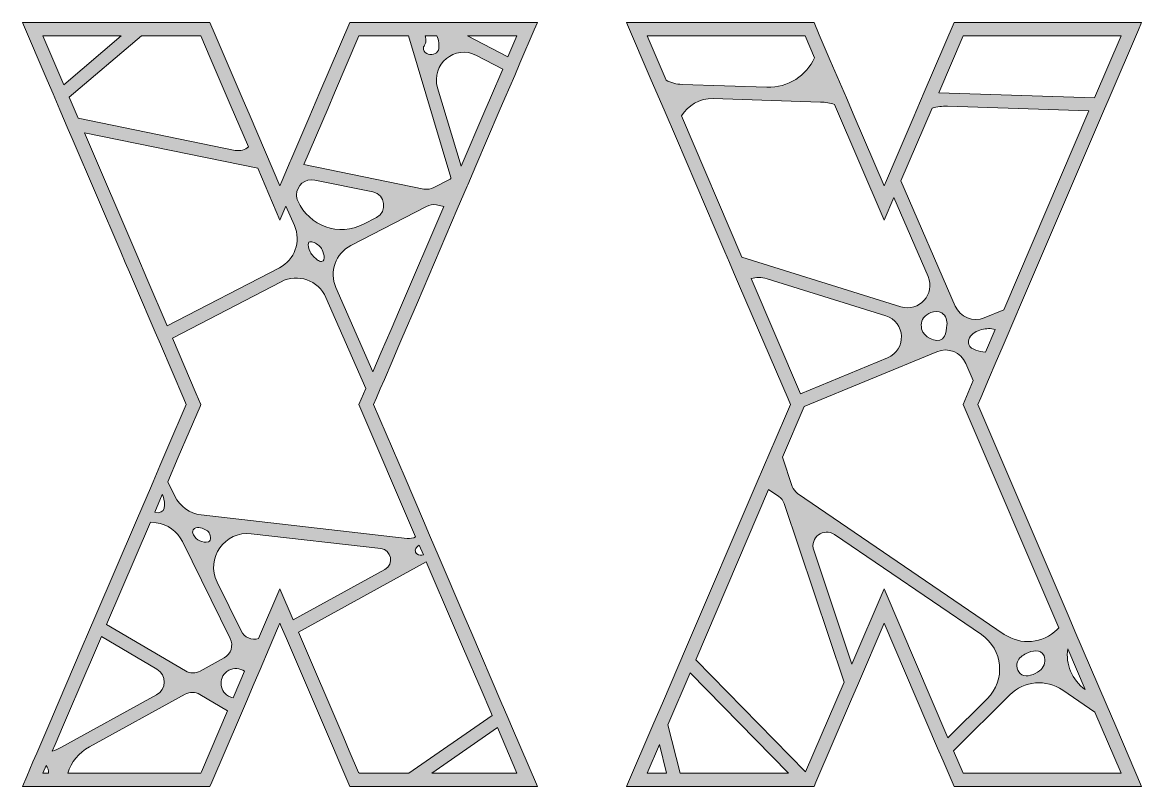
# Model space of a CAD drawing. Extents: x -1650 to 2650, y -4022 to 3022.
# Drawn here: x 2001 to 2650, y -2922 to -2478 of the extents above; entities that cross this region are included whole.
import ezdxf

# ---------------------------------------------------------------- set-up
doc = ezdxf.new("R2010")
doc.units = 0
doc.header["$MEASUREMENT"] = 0
doc.layers.add('Layer 1', color=7, linetype='Continuous')

msp = doc.modelspace()

# ---------------------------------------------------------------- hatches: boundary and pattern name
at = {"layer": 'Layer 1', "true_color": 0xe6e7e8}
h = msp.add_hatch(color=254, dxfattribs=at)
h.dxf.hatch_style = 2
h.paths.add_polyline_path([(2282.8, -2882.96), (2279.73, -2875.82), (2278.82, -2873.68), (2260.76, -2831.54), (2257.38, -2823.66), (2241.88, -2787.49), (2239.96, -2783.02), (2236.88, -2775.81), (2233.35, -2767.58), (2222.59, -2742.48), (2204.38, -2700), (2206.06, -2696.07), (2208.27, -2690.91), (2210.64, -2685.41), (2215.07, -2675.06), (2218.46, -2667.14), (2220.83, -2661.63), (2229.77, -2640.74), (2252.94, -2586.69), (2258.65, -2573.38), (2258.99, -2572.58), (2263.72, -2561.54), (2277.31, -2529.82), (2280.54, -2522.31), (2286.25, -2509), (2289.25, -2501.97), (2297.59, -2482.51), (2299.42, -2478.25), (2243.85, -2478.25), (2221.78, -2478.25), (2190.66, -2478.25), (2173.26, -2518.83), (2166.84, -2533.82), (2156.41, -2558.16), (2156.03, -2559.05), (2151.34, -2569.98), (2150, -2573.11), (2132.7, -2532.74), (2128.11, -2522.03), (2118.8, -2500.3), (2112.41, -2485.39), (2109.35, -2478.25), (2106.66, -2478.25), (2078.89, -2478.25), (2067.14, -2478.25), (2000.58, -2478.25), (2014.93, -2511.75), (2018.36, -2519.74), (2022.32, -2528.98), (2027.22, -2540.42), (2029.49, -2545.71), (2057.63, -2611.37), (2060.31, -2617.62), (2062.71, -2623.23), (2066.16, -2631.25), (2077.62, -2658), (2080.64, -2665.06), (2094.24, -2696.78), (2095.62, -2700), (2093.3, -2705.4), (2087.29, -2719.43), (2080.34, -2735.66), (2076.4, -2744.84), (2074.83, -2748.51), (2072.91, -2752.99), (2066.75, -2767.35), (2042.61, -2823.68), (2039.59, -2830.73), (2034.74, -2842.05), (2030.83, -2851.16), (2021.37, -2873.25), (2016.42, -2884.78), (2008.89, -2902.36), (2006.71, -2907.43), (2003.12, -2915.81), (2000.58, -2921.75), (2025.58, -2921.75), (2033.6, -2921.75), (2102.23, -2921.75), (2109.35, -2921.75), (2110.43, -2919.24), (2126.49, -2881.76), (2130.55, -2872.3), (2135.05, -2861.78), (2138.51, -2853.69), (2143.81, -2841.35), (2148.67, -2829.99), (2150, -2826.89), (2150.82, -2828.81), (2153.83, -2835.83), (2181.06, -2899.35), (2184.26, -2906.84), (2184.28, -2906.87), (2190.66, -2921.75), (2209.66, -2921.75), (2213.48, -2921.75), (2226.84, -2921.75), (2299.42, -2921.75), (2284.4, -2886.7)])
edge = h.paths.add_edge_path()
edge.add_spline(control_points=[(2230.85, -2781.7), (2230.85, -2781.7), (2233.23, -2787.27), (2233.23, -2787.27), (2231.97, -2787.68), (2230.68, -2787.66), (2229.53, -2786.72), (2228.89, -2786.18), (2228.48, -2785.36), (2228.55, -2784.53), (2228.65, -2783.27), (2229.75, -2782.38), (2230.85, -2781.7)], knot_values=[0, 0, 0, 0, 1, 1, 1, 2, 2, 2, 3, 3, 3, 4, 4, 4, 4], degree=3, periodic=1)
edge = h.paths.add_edge_path()
edge.add_spline(control_points=[(2219.39, -2645.04), (2219.39, -2645.04), (2214.5, -2656.44), (2214.5, -2656.44), (2214.5, -2656.44), (2208.84, -2669.64), (2208.84, -2669.64), (2208.84, -2669.64), (2203.95, -2681.06), (2203.95, -2681.06), (2203.95, -2681.06), (2182.5, -2632.17), (2182.5, -2632.17), (2178.5, -2623.03), (2182.27, -2612.35), (2191.13, -2607.75), (2191.13, -2607.75), (2234.98, -2585.02), (2234.98, -2585.02), (2236.77, -2584.08), (2238.83, -2583.8), (2240.81, -2584.21), (2240.81, -2584.21), (2245.09, -2585.08), (2245.09, -2585.08), (2245.09, -2585.08), (2219.39, -2645.04), (2219.39, -2645.04)], knot_values=[0, 0, 0, 0, 1, 1, 1, 2, 2, 2, 3, 3, 3, 4, 4, 4, 5, 5, 5, 6, 6, 6, 7, 7, 7, 8, 8, 8, 9, 9, 9, 9], degree=3, periodic=1)
edge = h.paths.add_edge_path()
edge.add_spline(control_points=[(2160.43, -2581.86), (2159.91, -2580.68), (2159.67, -2579.48), (2159.67, -2578.31), (2159.67, -2573.07), (2164.52, -2568.57), (2170.23, -2569.74), (2170.23, -2569.74), (2203.93, -2576.64), (2203.93, -2576.64), (2211.26, -2578.15), (2212.64, -2588.03), (2205.99, -2591.47), (2205.99, -2591.47), (2198.57, -2595.32), (2198.57, -2595.32), (2184.35, -2602.69), (2166.86, -2596.52), (2160.43, -2581.86)], knot_values=[0, 0, 0, 0, 1, 1, 1, 2, 2, 2, 3, 3, 3, 4, 4, 4, 5, 5, 5, 6, 6, 6, 6], degree=3, periodic=1)
edge = h.paths.add_edge_path()
edge.add_spline(control_points=[(2174.09, -2617.02), (2173.27, -2617.08), (2172.51, -2616.65), (2171.85, -2616.18), (2170.09, -2614.93), (2168.61, -2613.3), (2167.55, -2611.42), (2166.59, -2609.72), (2165.99, -2607.6), (2166.83, -2605.83), (2167.54, -2605.48), (2168.38, -2605.6), (2169.13, -2605.82), (2171.17, -2606.43), (2172.99, -2607.77), (2174.15, -2609.55), (2175.07, -2610.94), (2177.27, -2616.81), (2174.09, -2617.02)], knot_values=[0, 0, 0, 0, 1, 1, 1, 2, 2, 2, 3, 3, 3, 4, 4, 4, 5, 5, 5, 6, 6, 6, 6], degree=3, periodic=1)
edge = h.paths.add_edge_path()
edge.add_spline(control_points=[(2272.11, -2522.04), (2272.11, -2522.04), (2268.88, -2529.55), (2268.88, -2529.55), (2268.88, -2529.55), (2255.13, -2561.65), (2255.13, -2561.65), (2255.13, -2561.65), (2241.49, -2516.15), (2241.49, -2516.15), (2237.44, -2502.64), (2251.65, -2490.91), (2264.15, -2497.45), (2264.15, -2497.45), (2279.26, -2505.34), (2279.26, -2505.34), (2279.26, -2505.34), (2272.11, -2522.04), (2272.11, -2522.04)], knot_values=[0, 0, 0, 0, 1, 1, 1, 2, 2, 2, 3, 3, 3, 4, 4, 4, 5, 5, 5, 6, 6, 6, 6], degree=3, periodic=1)
h.paths.add_polyline_path([(2287.5, -2486.1), (2282.26, -2498.33), (2258.88, -2486.1)])
edge = h.paths.add_edge_path()
edge.add_spline(control_points=[(2241.15, -2486.12), (2242.17, -2488.2), (2242.7, -2492), (2241.94, -2494.3), (2241.09, -2496.9), (2237.37, -2497.47), (2235.2, -2496.34), (2233.95, -2495.7), (2232.93, -2494.32), (2233.24, -2492.95), (2233.4, -2492.26), (2233.85, -2491.69), (2234.17, -2491.06), (2234.63, -2490.17), (2234.83, -2489.16), (2234.75, -2488.17), (2234.69, -2487.47), (2234.49, -2486.79), (2234.27, -2486.1), (2234.27, -2486.1), (2241.14, -2486.1), (2241.14, -2486.1), (2241.14, -2486.11), (2241.15, -2486.11), (2241.15, -2486.12)], knot_values=[0, 0, 0, 0, 1, 1, 1, 2, 2, 2, 3, 3, 3, 4, 4, 4, 5, 5, 5, 6, 6, 6, 7, 7, 7, 8, 8, 8, 8], degree=3, periodic=1)
edge = h.paths.add_edge_path()
edge.add_spline(control_points=[(2177.91, -2527.94), (2177.91, -2527.94), (2181.69, -2519.1), (2181.69, -2519.1), (2181.69, -2519.1), (2195.83, -2486.1), (2195.83, -2486.1), (2195.83, -2486.1), (2224.54, -2486.1), (2224.54, -2486.1), (2224.54, -2486.1), (2249.16, -2568.29), (2249.16, -2568.29), (2249.29, -2568.69), (2249.11, -2569.11), (2248.73, -2569.31), (2248.73, -2569.31), (2239.41, -2574.14), (2239.41, -2574.14), (2237.62, -2575.07), (2235.56, -2575.36), (2233.59, -2574.95), (2233.59, -2574.95), (2163.87, -2560.66), (2163.87, -2560.66), (2163.87, -2560.66), (2177.91, -2527.94), (2177.91, -2527.94)], knot_values=[0, 0, 0, 0, 1, 1, 1, 2, 2, 2, 3, 3, 3, 4, 4, 4, 5, 5, 5, 6, 6, 6, 7, 7, 7, 8, 8, 8, 9, 9, 9, 9], degree=3, periodic=1)
edge = h.paths.add_edge_path()
edge.add_spline(control_points=[(2104.17, -2486.1), (2104.17, -2486.1), (2109.63, -2498.86), (2109.63, -2498.86), (2109.63, -2498.86), (2121.21, -2525.88), (2121.21, -2525.88), (2121.21, -2525.88), (2131.74, -2550.45), (2131.74, -2550.45), (2129.81, -2552.21), (2127.08, -2553.12), (2124.12, -2552.51), (2124.12, -2552.51), (2032.95, -2533.82), (2032.95, -2533.82), (2032.95, -2533.82), (2032.39, -2532.52), (2032.39, -2532.52), (2032.39, -2532.52), (2027.76, -2521.73), (2027.76, -2521.73), (2027.76, -2521.73), (2069.66, -2486.1), (2069.66, -2486.1), (2069.66, -2486.1), (2104.17, -2486.1), (2104.17, -2486.1)], knot_values=[0, 0, 0, 0, 1, 1, 1, 2, 2, 2, 3, 3, 3, 4, 4, 4, 5, 5, 5, 6, 6, 6, 7, 7, 7, 8, 8, 8, 9, 9, 9, 9], degree=3, periodic=1)
h.paths.add_polyline_path([(2023.47, -2511.72), (2012.5, -2486.1), (2057.91, -2486.1), (2024.63, -2514.41)])
edge = h.paths.add_edge_path()
edge.add_spline(control_points=[(2072.86, -2626.96), (2072.86, -2626.96), (2067.51, -2614.45), (2067.51, -2614.45), (2067.51, -2614.45), (2036.59, -2542.33), (2036.59, -2542.33), (2036.59, -2542.33), (2137.1, -2562.94), (2137.1, -2562.94), (2137.1, -2562.94), (2150, -2593.05), (2150, -2593.05), (2150, -2593.05), (2153.47, -2584.95), (2153.47, -2584.95), (2153.47, -2584.95), (2158.41, -2596.2), (2158.41, -2596.2), (2162.42, -2605.34), (2158.65, -2616.03), (2149.79, -2620.62), (2149.79, -2620.62), (2084.63, -2654.4), (2084.63, -2654.4), (2084.63, -2654.4), (2072.86, -2626.96), (2072.86, -2626.96)], knot_values=[0, 0, 0, 0, 1, 1, 1, 2, 2, 2, 3, 3, 3, 4, 4, 4, 5, 5, 5, 6, 6, 6, 7, 7, 7, 8, 8, 8, 9, 9, 9, 9], degree=3, periodic=1)
edge = h.paths.add_edge_path()
edge.add_spline(control_points=[(2091.04, -2730.61), (2091.04, -2730.61), (2103.69, -2701.11), (2103.69, -2701.11), (2103.69, -2701.11), (2104.17, -2700), (2104.17, -2700), (2104.17, -2700), (2101.5, -2693.78), (2101.5, -2693.78), (2101.5, -2693.78), (2087.64, -2661.42), (2087.64, -2661.42), (2087.64, -2661.42), (2150.66, -2628.74), (2150.66, -2628.74), (2160.38, -2623.7), (2172.33, -2627.92), (2176.73, -2637.94), (2176.73, -2637.94), (2199.85, -2690.64), (2199.85, -2690.64), (2199.85, -2690.64), (2195.83, -2700), (2195.83, -2700), (2195.83, -2700), (2228.77, -2776.85), (2228.77, -2776.85), (2227.34, -2777.59), (2225.66, -2777.93), (2223.86, -2777.73), (2223.86, -2777.73), (2104.32, -2764), (2104.32, -2764), (2097.71, -2763.25), (2091.93, -2759.18), (2088.99, -2753.21), (2088.99, -2753.21), (2084.91, -2744.94), (2084.91, -2744.94), (2084.91, -2744.94), (2091.04, -2730.61), (2091.04, -2730.61)], knot_values=[0, 0, 0, 0, 1, 1, 1, 2, 2, 2, 3, 3, 3, 4, 4, 4, 5, 5, 5, 6, 6, 6, 7, 7, 7, 8, 8, 8, 9, 9, 9, 10, 10, 10, 11, 11, 11, 12, 12, 12, 13, 13, 13, 14, 14, 14, 14], degree=3, periodic=1)
edge = h.paths.add_edge_path()
edge.add_spline(control_points=[(2108.53, -2779.71), (2105.19, -2780.42), (2101.49, -2778.69), (2099.88, -2775.69), (2099.53, -2775.02), (2099.26, -2774.26), (2099.4, -2773.51), (2099.63, -2772.3), (2100.88, -2771.5), (2102.11, -2771.4), (2103.33, -2771.29), (2104.53, -2771.71), (2105.68, -2772.15), (2106.77, -2772.56), (2107.92, -2773.03), (2108.65, -2773.94), (2109.57, -2775.06), (2110.62, -2779.26), (2108.53, -2779.71)], knot_values=[0, 0, 0, 0, 1, 1, 1, 2, 2, 2, 3, 3, 3, 4, 4, 4, 5, 5, 5, 6, 6, 6, 6], degree=3, periodic=1)
edge = h.paths.add_edge_path()
edge.add_spline(control_points=[(2082.19, -2753.24), (2083.78, -2757.54), (2083.92, -2764.22), (2077.38, -2762.5), (2077.38, -2762.5), (2081.78, -2752.24), (2081.78, -2752.24), (2081.93, -2752.57), (2082.06, -2752.9), (2082.19, -2753.24)], knot_values=[0, 0, 0, 0, 1, 1, 1, 2, 2, 2, 3, 3, 3, 3], degree=3, periodic=1)
edge = h.paths.add_edge_path()
edge.add_spline(control_points=[(2074.9, -2768.28), (2074.9, -2768.28), (2078.11, -2768.65), (2078.11, -2768.65), (2084.72, -2769.42), (2090.5, -2773.49), (2093.44, -2779.46), (2093.44, -2779.46), (2121.18, -2835.74), (2121.18, -2835.74), (2123.21, -2839.86), (2121.64, -2844.85), (2117.62, -2847.05), (2117.62, -2847.05), (2103.71, -2854.69), (2103.71, -2854.69), (2101.06, -2856.15), (2097.84, -2856.1), (2095.23, -2854.57), (2095.23, -2854.57), (2049.45, -2827.69), (2049.45, -2827.69), (2049.45, -2827.69), (2074.9, -2768.28), (2074.9, -2768.28)], knot_values=[0, 0, 0, 0, 1, 1, 1, 2, 2, 2, 3, 3, 3, 4, 4, 4, 5, 5, 5, 6, 6, 6, 7, 7, 7, 8, 8, 8, 8], degree=3, periodic=1)
edge = h.paths.add_edge_path()
edge.add_spline(control_points=[(2122.88, -2870.24), (2121.95, -2870.06), (2121.02, -2869.7), (2120.1, -2869.17), (2117.27, -2867.51), (2115.86, -2864.64), (2115.86, -2861.78), (2115.86, -2858.83), (2117.36, -2855.88), (2120.31, -2854.26), (2123.33, -2852.6), (2126.89, -2852.95), (2129.48, -2854.83), (2129.48, -2854.83), (2126.79, -2861.11), (2126.79, -2861.11), (2126.79, -2861.11), (2122.88, -2870.24), (2122.88, -2870.24)], knot_values=[0, 0, 0, 0, 1, 1, 1, 2, 2, 2, 3, 3, 3, 4, 4, 4, 5, 5, 5, 6, 6, 6, 6], degree=3, periodic=1)
edge = h.paths.add_edge_path()
edge.add_spline(control_points=[(2019.59, -2897.34), (2019.59, -2897.34), (2024.53, -2885.81), (2024.53, -2885.81), (2024.53, -2885.81), (2037.44, -2855.69), (2037.44, -2855.69), (2037.44, -2855.69), (2040.68, -2848.11), (2040.68, -2848.11), (2040.68, -2848.11), (2046.42, -2834.73), (2046.42, -2834.73), (2046.42, -2834.73), (2078.65, -2853.66), (2078.65, -2853.66), (2084.39, -2857.03), (2084.27, -2865.37), (2078.44, -2868.58), (2078.44, -2868.58), (2022.96, -2899.06), (2022.96, -2899.06), (2021.33, -2899.95), (2019.65, -2900.66), (2017.94, -2901.18), (2017.94, -2901.18), (2019.59, -2897.34), (2019.59, -2897.34)], knot_values=[0, 0, 0, 0, 1, 1, 1, 2, 2, 2, 3, 3, 3, 4, 4, 4, 5, 5, 5, 6, 6, 6, 7, 7, 7, 8, 8, 8, 9, 9, 9, 9], degree=3, periodic=1)
edge = h.paths.add_edge_path()
edge.add_spline(control_points=[(2012.5, -2913.9), (2012.5, -2913.9), (2014.36, -2909.54), (2014.36, -2909.54), (2015.34, -2910.77), (2015.87, -2912.36), (2015.73, -2913.9), (2015.73, -2913.9), (2012.5, -2913.9), (2012.5, -2913.9)], knot_values=[0, 0, 0, 0, 1, 1, 1, 2, 2, 2, 3, 3, 3, 3], degree=3, periodic=1)
edge = h.paths.add_edge_path()
edge.add_spline(control_points=[(2104.48, -2913.17), (2104.48, -2913.17), (2104.17, -2913.9), (2104.17, -2913.9), (2104.17, -2913.9), (2094.53, -2913.9), (2094.53, -2913.9), (2094.53, -2913.9), (2031.61, -2913.9), (2031.61, -2913.9), (2031.61, -2913.9), (2026.91, -2913.9), (2026.91, -2913.9), (2028.93, -2907.66), (2033.23, -2902.1), (2039.56, -2898.62), (2039.56, -2898.62), (2095.04, -2868.14), (2095.04, -2868.14), (2097.69, -2866.69), (2100.91, -2866.73), (2103.51, -2868.26), (2103.51, -2868.26), (2119.67, -2877.74), (2119.67, -2877.74), (2119.67, -2877.74), (2104.48, -2913.17), (2104.48, -2913.17)], knot_values=[0, 0, 0, 0, 1, 1, 1, 2, 2, 2, 3, 3, 3, 4, 4, 4, 5, 5, 5, 6, 6, 6, 7, 7, 7, 8, 8, 8, 9, 9, 9, 9], degree=3, periodic=1)
edge = h.paths.add_edge_path()
edge.add_spline(control_points=[(2150, -2806.95), (2150, -2806.95), (2137.63, -2835.83), (2137.63, -2835.83), (2133.71, -2836.98), (2129.4, -2835.2), (2127.52, -2831.39), (2127.52, -2831.39), (2113.59, -2803.11), (2113.59, -2803.11), (2106.73, -2789.21), (2117.98, -2773.23), (2133.38, -2775), (2133.38, -2775), (2208.49, -2783.62), (2208.49, -2783.62), (2214.8, -2784.34), (2216.46, -2792.75), (2210.89, -2795.81), (2210.89, -2795.81), (2157.74, -2825.01), (2157.74, -2825.01), (2157.74, -2825.01), (2150, -2806.95), (2150, -2806.95)], knot_values=[0, 0, 0, 0, 1, 1, 1, 2, 2, 2, 3, 3, 3, 4, 4, 4, 5, 5, 5, 6, 6, 6, 7, 7, 7, 8, 8, 8, 8], degree=3, periodic=1)
h.paths.add_polyline_path([(2196.28, -2913.9), (2195.69, -2913.54), (2190.28, -2900.93), (2187.05, -2893.41), (2160.76, -2832.04), (2234.95, -2791.27), (2251.38, -2829.61), (2256.6, -2841.8), (2266.74, -2865.44), (2272.32, -2878.46), (2273.14, -2880.39), (2224.82, -2913.9)])
h.paths.add_polyline_path([(2238.17, -2913.9), (2276.21, -2887.52), (2287.5, -2913.9)])
at = {"layer": 'Layer 1', "true_color": 0xd51c00}
h = msp.add_hatch(color=22, dxfattribs=at)
h.dxf.hatch_style = 2
h.paths.add_polyline_path([(2629.4, -2873.68), (2611.34, -2831.54), (2607.96, -2823.66), (2554.96, -2700), (2556.64, -2696.07), (2561.21, -2685.41), (2565.64, -2675.06), (2569.04, -2667.14), (2571.4, -2661.63), (2580.35, -2640.74), (2627.89, -2529.82), (2631.11, -2522.31), (2648.17, -2482.51), (2650, -2478.25), (2643.75, -2478.25), (2541.23, -2478.25), (2523.84, -2518.83), (2517.41, -2533.82), (2506.99, -2558.16), (2501.91, -2569.98), (2500.58, -2573.11), (2483.28, -2532.74), (2478.69, -2522.03), (2469.38, -2500.3), (2462.98, -2485.39), (2459.93, -2478.25), (2356.97, -2478.25), (2351.16, -2478.25), (2365.51, -2511.75), (2372.9, -2528.98), (2380.07, -2545.71), (2408.21, -2611.37), (2410.89, -2617.62), (2413.29, -2623.23), (2416.73, -2631.25), (2444.82, -2696.78), (2446.19, -2700), (2443.88, -2705.4), (2437.87, -2719.43), (2426.98, -2744.84), (2385.32, -2842.05), (2381.41, -2851.16), (2371.94, -2873.25), (2367, -2884.78), (2351.16, -2921.75), (2376.32, -2921.75), (2384.18, -2921.75), (2452.81, -2921.75), (2459.93, -2921.75), (2461, -2919.24), (2481.12, -2872.3), (2485.63, -2861.78), (2500.58, -2826.89), (2531.63, -2899.35), (2534.86, -2906.87), (2541.23, -2921.75), (2650, -2921.75), (2634.98, -2886.7)])
edge = h.paths.add_edge_path()
edge.add_spline(control_points=[(2617.32, -2865.44), (2609.33, -2859.91), (2605.82, -2850.59), (2607.18, -2841.8), (2607.18, -2841.8), (2617.32, -2865.44), (2617.32, -2865.44)], knot_values=[0, 0, 0, 0, 1, 1, 1, 2, 2, 2, 2], degree=3, periodic=1)
edge = h.paths.add_edge_path()
edge.add_spline(control_points=[(2553.86, -2668.48), (2552.12, -2667.91), (2550.32, -2666.96), (2549.69, -2665.25), (2549.21, -2663.97), (2549.52, -2662.5), (2550.18, -2661.31), (2551.57, -2658.75), (2554.36, -2657.23), (2557.19, -2656.5), (2559.76, -2655.84), (2562.53, -2655.76), (2565.08, -2656.44), (2565.08, -2656.44), (2559.42, -2669.64), (2559.42, -2669.64), (2557.47, -2669.51), (2555.49, -2669.03), (2553.86, -2668.48)], knot_values=[0, 0, 0, 0, 1, 1, 1, 2, 2, 2, 3, 3, 3, 4, 4, 4, 5, 5, 5, 6, 6, 6, 6], degree=3, periodic=1)
h.paths.add_polyline_path([(2546.41, -2486.1), (2638.08, -2486.1), (2622.68, -2522.04), (2532.27, -2519.1)])
edge = h.paths.add_edge_path()
edge.add_spline(control_points=[(2528.48, -2527.94), (2531.29, -2527.16), (2534.28, -2526.78), (2537.42, -2526.89), (2537.42, -2526.89), (2619.46, -2529.55), (2619.46, -2529.55), (2619.46, -2529.55), (2569.97, -2645.04), (2569.97, -2645.04), (2569.97, -2645.04), (2558.73, -2649.68), (2558.73, -2649.68), (2552.18, -2652.39), (2544.67, -2649.35), (2541.85, -2642.85), (2541.85, -2642.85), (2510.34, -2570.27), (2510.34, -2570.27), (2510.34, -2570.27), (2528.48, -2527.94), (2528.48, -2527.94)], knot_values=[0, 0, 0, 0, 1, 1, 1, 2, 2, 2, 3, 3, 3, 4, 4, 4, 5, 5, 5, 6, 6, 6, 7, 7, 7, 7], degree=3, periodic=1)
edge = h.paths.add_edge_path()
edge.add_spline(control_points=[(2537, -2654.05), (2536.76, -2655.77), (2536.45, -2658.77), (2535.66, -2660.36), (2533.12, -2665.44), (2525.07, -2661.65), (2523.13, -2658.06), (2521.74, -2655.5), (2521.83, -2652.17), (2523.49, -2649.79), (2524.51, -2648.34), (2526.03, -2647.28), (2527.69, -2646.65), (2529.76, -2645.86), (2532.2, -2645.75), (2534.09, -2646.89), (2536.51, -2648.35), (2537.37, -2651.38), (2537, -2654.05)], knot_values=[0, 0, 0, 0, 1, 1, 1, 2, 2, 2, 3, 3, 3, 4, 4, 4, 5, 5, 5, 6, 6, 6, 6], degree=3, periodic=1)
edge = h.paths.add_edge_path()
edge.add_spline(control_points=[(2363.07, -2486.1), (2363.07, -2486.1), (2454.74, -2486.1), (2454.74, -2486.1), (2454.74, -2486.1), (2460.21, -2498.86), (2460.21, -2498.86), (2455.47, -2508.97), (2445.12, -2516.27), (2432.52, -2515.86), (2432.52, -2515.86), (2383.39, -2514.27), (2383.39, -2514.27), (2380.05, -2514.16), (2376.86, -2513.26), (2374.05, -2511.72), (2374.05, -2511.72), (2363.07, -2486.1), (2363.07, -2486.1)], knot_values=[0, 0, 0, 0, 1, 1, 1, 2, 2, 2, 3, 3, 3, 4, 4, 4, 5, 5, 5, 6, 6, 6, 6], degree=3, periodic=1)
edge = h.paths.add_edge_path()
edge.add_spline(control_points=[(2382.97, -2532.52), (2386.67, -2526.4), (2393.48, -2522.21), (2401.48, -2522.47), (2401.48, -2522.47), (2463.77, -2524.5), (2463.77, -2524.5), (2466.54, -2524.58), (2469.23, -2525.06), (2471.79, -2525.88), (2471.79, -2525.88), (2500.58, -2593.05), (2500.58, -2593.05), (2500.58, -2593.05), (2506.22, -2579.89), (2506.22, -2579.89), (2506.22, -2579.89), (2526.1, -2625.68), (2526.1, -2625.68), (2530.53, -2635.89), (2520.92, -2646.58), (2510.3, -2643.26), (2510.3, -2643.26), (2418.08, -2614.45), (2418.08, -2614.45), (2418.08, -2614.45), (2382.97, -2532.52), (2382.97, -2532.52)], knot_values=[0, 0, 0, 0, 1, 1, 1, 2, 2, 2, 3, 3, 3, 4, 4, 4, 5, 5, 5, 6, 6, 6, 7, 7, 7, 8, 8, 8, 9, 9, 9, 9], degree=3, periodic=1)
edge = h.paths.add_edge_path()
edge.add_spline(control_points=[(2423.44, -2626.96), (2426.27, -2626.07), (2429.44, -2625.98), (2432.67, -2626.99), (2432.67, -2626.99), (2501.5, -2648.48), (2501.5, -2648.48), (2513.1, -2652.11), (2513.82, -2668.26), (2502.59, -2672.9), (2502.59, -2672.9), (2452.08, -2693.78), (2452.08, -2693.78), (2452.08, -2693.78), (2423.44, -2626.96), (2423.44, -2626.96)], knot_values=[0, 0, 0, 0, 1, 1, 1, 2, 2, 2, 3, 3, 3, 4, 4, 4, 5, 5, 5, 5], degree=3, periodic=1)
edge = h.paths.add_edge_path()
edge.add_spline(control_points=[(2454.26, -2701.11), (2454.26, -2701.11), (2531.12, -2669.34), (2531.12, -2669.34), (2537.68, -2666.63), (2545.19, -2669.67), (2548.01, -2676.17), (2548.01, -2676.17), (2552.34, -2686.16), (2552.34, -2686.16), (2552.34, -2686.16), (2546.41, -2700), (2546.41, -2700), (2546.41, -2700), (2601.96, -2829.61), (2601.96, -2829.61), (2601.96, -2829.61), (2601, -2830.56), (2601, -2830.56), (2592.77, -2838.73), (2579.89, -2839.91), (2570.3, -2833.38), (2570.3, -2833.38), (2450.37, -2751.59), (2450.37, -2751.59), (2448.93, -2750.61), (2447.85, -2749.17), (2447.3, -2747.51), (2447.3, -2747.51), (2441.62, -2730.61), (2441.62, -2730.61), (2441.62, -2730.61), (2454.26, -2701.11), (2454.26, -2701.11)], knot_values=[0, 0, 0, 0, 1, 1, 1, 2, 2, 2, 3, 3, 3, 4, 4, 4, 5, 5, 5, 6, 6, 6, 7, 7, 7, 8, 8, 8, 9, 9, 9, 10, 10, 10, 11, 11, 11, 11], degree=3, periodic=1)
edge = h.paths.add_edge_path()
edge.add_spline(control_points=[(2591.66, -2853.78), (2589.35, -2855.83), (2584.8, -2858.12), (2581.73, -2857.31), (2578.42, -2856.43), (2576.65, -2852.42), (2577.95, -2849.3), (2578.86, -2847.11), (2580.91, -2845.6), (2583.01, -2844.5), (2586.18, -2842.83), (2591.48, -2841.66), (2593.39, -2845.82), (2594.57, -2848.41), (2593.72, -2851.96), (2591.66, -2853.78)], knot_values=[0, 0, 0, 0, 1, 1, 1, 2, 2, 2, 3, 3, 3, 4, 4, 4, 5, 5, 5, 5], degree=3, periodic=1)
h.paths.add_polyline_path([(2363.07, -2913.9), (2370.17, -2897.34), (2374.34, -2913.9)])
h.paths.add_polyline_path([(2382.19, -2913.9), (2375.11, -2885.81), (2388.02, -2855.69), (2445.1, -2913.9)])
edge = h.paths.add_edge_path()
edge.add_spline(control_points=[(2455.06, -2913.17), (2455.06, -2913.17), (2391.26, -2848.11), (2391.26, -2848.11), (2391.26, -2848.11), (2433.59, -2749.36), (2433.59, -2749.36), (2433.59, -2749.36), (2439.52, -2753.4), (2439.52, -2753.4), (2440.96, -2754.39), (2442.05, -2755.82), (2442.6, -2757.47), (2442.6, -2757.47), (2477.37, -2861.11), (2477.37, -2861.11), (2477.37, -2861.11), (2455.06, -2913.17), (2455.06, -2913.17)], knot_values=[0, 0, 0, 0, 1, 1, 1, 2, 2, 2, 3, 3, 3, 4, 4, 4, 5, 5, 5, 6, 6, 6, 6], degree=3, periodic=1)
edge = h.paths.add_edge_path()
edge.add_spline(control_points=[(2500.58, -2806.95), (2500.58, -2806.95), (2481.87, -2850.6), (2481.87, -2850.6), (2481.87, -2850.6), (2459.75, -2784.63), (2459.75, -2784.63), (2457.3, -2777.35), (2465.51, -2771.13), (2471.87, -2775.46), (2471.87, -2775.46), (2557.05, -2833.56), (2557.05, -2833.56), (2569.63, -2842.13), (2571.27, -2860.05), (2560.46, -2870.76), (2560.46, -2870.76), (2537.63, -2893.41), (2537.63, -2893.41), (2537.63, -2893.41), (2500.58, -2806.95), (2500.58, -2806.95)], knot_values=[0, 0, 0, 0, 1, 1, 1, 2, 2, 2, 3, 3, 3, 4, 4, 4, 5, 5, 5, 6, 6, 6, 7, 7, 7, 7], degree=3, periodic=1)
edge = h.paths.add_edge_path()
edge.add_spline(control_points=[(2638.08, -2913.9), (2638.08, -2913.9), (2546.41, -2913.9), (2546.41, -2913.9), (2546.41, -2913.9), (2540.86, -2900.93), (2540.86, -2900.93), (2540.86, -2900.93), (2573.52, -2868.53), (2573.52, -2868.53), (2581.76, -2860.36), (2594.64, -2859.18), (2604.22, -2865.72), (2604.22, -2865.72), (2622.9, -2878.46), (2622.9, -2878.46), (2622.9, -2878.46), (2638.08, -2913.9), (2638.08, -2913.9)], knot_values=[0, 0, 0, 0, 1, 1, 1, 2, 2, 2, 3, 3, 3, 4, 4, 4, 5, 5, 5, 6, 6, 6, 6], degree=3, periodic=1)

# ---------------------------------------------------------------- linework, layer by layer
at = {"layer": 'Layer 1', "lineweight": 0}
for points in [[(2282.8, -2882.96), (2279.73, -2875.82), (2278.82, -2873.68), (2260.76, -2831.54), (2257.38, -2823.66), (2241.88, -2787.49), (2239.96, -2783.02), (2236.88, -2775.81), (2233.35, -2767.58), (2222.59, -2742.48), (2204.38, -2700), (2206.06, -2696.07), (2208.27, -2690.91), (2210.64, -2685.41), (2215.07, -2675.06), (2218.46, -2667.14), (2220.83, -2661.63), (2229.77, -2640.74), (2252.94, -2586.69), (2258.65, -2573.38), (2258.99, -2572.58), (2263.72, -2561.54), (2277.31, -2529.82), (2280.54, -2522.31), (2286.25, -2509), (2289.25, -2501.97), (2297.59, -2482.51), (2299.42, -2478.25), (2243.85, -2478.25), (2221.78, -2478.25), (2190.66, -2478.25), (2173.26, -2518.83), (2166.84, -2533.82), (2156.41, -2558.16), (2156.03, -2559.05), (2151.34, -2569.98), (2150, -2573.11), (2132.7, -2532.74), (2128.11, -2522.03), (2118.8, -2500.3), (2112.41, -2485.39), (2109.35, -2478.25), (2106.66, -2478.25), (2078.89, -2478.25), (2067.14, -2478.25), (2000.58, -2478.25), (2014.93, -2511.75), (2018.36, -2519.74), (2022.32, -2528.98), (2027.22, -2540.42), (2029.49, -2545.71), (2057.63, -2611.37), (2060.31, -2617.62), (2062.71, -2623.23), (2066.16, -2631.25), (2077.62, -2658), (2080.64, -2665.06), (2094.24, -2696.78), (2095.62, -2700), (2093.3, -2705.4), (2087.29, -2719.43), (2080.34, -2735.66), (2076.4, -2744.84), (2074.83, -2748.51), (2072.91, -2752.99), (2066.75, -2767.35), (2042.61, -2823.68), (2039.59, -2830.73), (2034.74, -2842.05), (2030.83, -2851.16), (2021.37, -2873.25), (2016.42, -2884.78), (2008.89, -2902.36), (2006.71, -2907.43), (2003.12, -2915.81), (2000.58, -2921.75), (2025.58, -2921.75), (2033.6, -2921.75), (2102.23, -2921.75), (2109.35, -2921.75), (2110.43, -2919.24), (2126.49, -2881.76), (2130.55, -2872.3), (2135.05, -2861.78), (2138.51, -2853.69), (2143.81, -2841.35), (2148.67, -2829.99), (2150, -2826.89), (2150.82, -2828.81), (2153.83, -2835.83), (2181.06, -2899.35), (2184.26, -2906.84), (2184.28, -2906.87), (2190.66, -2921.75), (2209.66, -2921.75), (2213.48, -2921.75), (2226.84, -2921.75), (2299.42, -2921.75), (2284.4, -2886.7), (2282.8, -2882.96)], [(2629.4, -2873.68), (2611.34, -2831.54), (2607.96, -2823.66), (2554.96, -2700), (2556.64, -2696.07), (2561.21, -2685.41), (2565.64, -2675.06), (2569.04, -2667.14), (2571.4, -2661.63), (2580.35, -2640.74), (2627.89, -2529.82), (2631.11, -2522.31), (2648.17, -2482.51), (2650, -2478.25), (2643.75, -2478.25), (2541.23, -2478.25), (2523.84, -2518.83), (2517.41, -2533.82), (2506.99, -2558.16), (2501.91, -2569.98), (2500.58, -2573.11), (2483.28, -2532.74), (2478.69, -2522.03), (2469.38, -2500.3), (2462.98, -2485.39), (2459.93, -2478.25), (2356.97, -2478.25), (2351.16, -2478.25), (2365.51, -2511.75), (2372.9, -2528.98), (2380.07, -2545.71), (2408.21, -2611.37), (2410.89, -2617.62), (2413.29, -2623.23), (2416.73, -2631.25), (2444.82, -2696.78), (2446.19, -2700), (2443.88, -2705.4), (2437.87, -2719.43), (2426.98, -2744.84), (2385.32, -2842.05), (2381.41, -2851.16), (2371.94, -2873.25), (2367, -2884.78), (2351.16, -2921.75), (2376.32, -2921.75), (2384.18, -2921.75), (2452.81, -2921.75), (2459.93, -2921.75), (2461, -2919.24), (2481.12, -2872.3), (2485.63, -2861.78), (2500.58, -2826.89), (2531.63, -2899.35), (2534.86, -2906.87), (2541.23, -2921.75), (2650, -2921.75), (2634.98, -2886.7), (2629.4, -2873.68)], [(2023.47, -2511.72), (2012.5, -2486.1), (2057.91, -2486.1), (2024.63, -2514.41), (2023.47, -2511.72)], [(2287.5, -2486.1), (2282.26, -2498.33), (2258.88, -2486.1), (2287.5, -2486.1)], [(2546.41, -2486.1), (2638.08, -2486.1), (2622.68, -2522.04), (2532.27, -2519.1), (2546.41, -2486.1)], [(2196.28, -2913.9), (2195.69, -2913.54), (2190.28, -2900.93), (2187.05, -2893.41), (2160.76, -2832.04), (2234.95, -2791.27), (2251.38, -2829.61), (2256.6, -2841.8), (2266.74, -2865.44), (2272.32, -2878.46), (2273.14, -2880.39), (2224.82, -2913.9), (2196.28, -2913.9)], [(2382.19, -2913.9), (2375.11, -2885.81), (2388.02, -2855.69), (2445.1, -2913.9), (2382.19, -2913.9)], [(2238.17, -2913.9), (2276.21, -2887.52), (2287.5, -2913.9), (2238.17, -2913.9)], [(2363.07, -2913.9), (2370.17, -2897.34), (2374.34, -2913.9), (2363.07, -2913.9)]]:
    msp.add_lwpolyline(points, dxfattribs=at)
for points, knots in [([(2104.17, -2486.1), (2104.17, -2486.1), (2109.63, -2498.86), (2109.63, -2498.86), (2109.63, -2498.86), (2121.21, -2525.88), (2121.21, -2525.88), (2121.21, -2525.88), (2131.74, -2550.45), (2131.74, -2550.45), (2129.81, -2552.21), (2127.08, -2553.12), (2124.12, -2552.51), (2124.12, -2552.51), (2032.95, -2533.82), (2032.95, -2533.82), (2032.95, -2533.82), (2032.39, -2532.52), (2032.39, -2532.52), (2032.39, -2532.52), (2027.76, -2521.73), (2027.76, -2521.73), (2027.76, -2521.73), (2069.66, -2486.1), (2069.66, -2486.1), (2069.66, -2486.1), (2104.17, -2486.1), (2104.17, -2486.1)], [0, 0, 0, 0, 1, 1, 1, 2, 2, 2, 3, 3, 3, 4, 4, 4, 5, 5, 5, 6, 6, 6, 7, 7, 7, 8, 8, 8, 9, 9, 9, 9]), ([(2177.91, -2527.94), (2177.91, -2527.94), (2181.69, -2519.1), (2181.69, -2519.1), (2181.69, -2519.1), (2195.83, -2486.1), (2195.83, -2486.1), (2195.83, -2486.1), (2224.54, -2486.1), (2224.54, -2486.1), (2224.54, -2486.1), (2249.16, -2568.29), (2249.16, -2568.29), (2249.29, -2568.69), (2249.11, -2569.11), (2248.73, -2569.31), (2248.73, -2569.31), (2239.41, -2574.14), (2239.41, -2574.14), (2237.62, -2575.07), (2235.56, -2575.36), (2233.59, -2574.95), (2233.59, -2574.95), (2163.87, -2560.66), (2163.87, -2560.66), (2163.87, -2560.66), (2177.91, -2527.94), (2177.91, -2527.94)], [0, 0, 0, 0, 1, 1, 1, 2, 2, 2, 3, 3, 3, 4, 4, 4, 5, 5, 5, 6, 6, 6, 7, 7, 7, 8, 8, 8, 9, 9, 9, 9]), ([(2241.15, -2486.12), (2242.17, -2488.2), (2242.7, -2492), (2241.94, -2494.3), (2241.09, -2496.9), (2237.37, -2497.47), (2235.2, -2496.34), (2233.95, -2495.7), (2232.93, -2494.32), (2233.24, -2492.95), (2233.4, -2492.26), (2233.85, -2491.69), (2234.17, -2491.06), (2234.63, -2490.17), (2234.83, -2489.16), (2234.75, -2488.17), (2234.69, -2487.47), (2234.49, -2486.79), (2234.27, -2486.1), (2234.27, -2486.1), (2241.14, -2486.1), (2241.14, -2486.1), (2241.14, -2486.11), (2241.15, -2486.11), (2241.15, -2486.12)], [0, 0, 0, 0, 1, 1, 1, 2, 2, 2, 3, 3, 3, 4, 4, 4, 5, 5, 5, 6, 6, 6, 7, 7, 7, 8, 8, 8, 8]), ([(2363.07, -2486.1), (2363.07, -2486.1), (2454.74, -2486.1), (2454.74, -2486.1), (2454.74, -2486.1), (2460.21, -2498.86), (2460.21, -2498.86), (2455.47, -2508.97), (2445.12, -2516.27), (2432.52, -2515.86), (2432.52, -2515.86), (2383.39, -2514.27), (2383.39, -2514.27), (2380.05, -2514.16), (2376.86, -2513.26), (2374.05, -2511.72), (2374.05, -2511.72), (2363.07, -2486.1), (2363.07, -2486.1)], [0, 0, 0, 0, 1, 1, 1, 2, 2, 2, 3, 3, 3, 4, 4, 4, 5, 5, 5, 6, 6, 6, 6]), ([(2272.11, -2522.04), (2272.11, -2522.04), (2268.88, -2529.55), (2268.88, -2529.55), (2268.88, -2529.55), (2255.13, -2561.65), (2255.13, -2561.65), (2255.13, -2561.65), (2241.49, -2516.15), (2241.49, -2516.15), (2237.44, -2502.64), (2251.65, -2490.91), (2264.15, -2497.45), (2264.15, -2497.45), (2279.26, -2505.34), (2279.26, -2505.34), (2279.26, -2505.34), (2272.11, -2522.04), (2272.11, -2522.04)], [0, 0, 0, 0, 1, 1, 1, 2, 2, 2, 3, 3, 3, 4, 4, 4, 5, 5, 5, 6, 6, 6, 6]), ([(2382.97, -2532.52), (2386.67, -2526.4), (2393.48, -2522.21), (2401.48, -2522.47), (2401.48, -2522.47), (2463.77, -2524.5), (2463.77, -2524.5), (2466.54, -2524.58), (2469.23, -2525.06), (2471.79, -2525.88), (2471.79, -2525.88), (2500.58, -2593.05), (2500.58, -2593.05), (2500.58, -2593.05), (2506.22, -2579.89), (2506.22, -2579.89), (2506.22, -2579.89), (2526.1, -2625.68), (2526.1, -2625.68), (2530.53, -2635.89), (2520.92, -2646.58), (2510.3, -2643.26), (2510.3, -2643.26), (2418.08, -2614.45), (2418.08, -2614.45), (2418.08, -2614.45), (2382.97, -2532.52), (2382.97, -2532.52)], [0, 0, 0, 0, 1, 1, 1, 2, 2, 2, 3, 3, 3, 4, 4, 4, 5, 5, 5, 6, 6, 6, 7, 7, 7, 8, 8, 8, 9, 9, 9, 9]), ([(2528.48, -2527.94), (2531.29, -2527.16), (2534.28, -2526.78), (2537.42, -2526.89), (2537.42, -2526.89), (2619.46, -2529.55), (2619.46, -2529.55), (2619.46, -2529.55), (2569.97, -2645.04), (2569.97, -2645.04), (2569.97, -2645.04), (2558.73, -2649.68), (2558.73, -2649.68), (2552.18, -2652.39), (2544.67, -2649.35), (2541.85, -2642.85), (2541.85, -2642.85), (2510.34, -2570.27), (2510.34, -2570.27), (2510.34, -2570.27), (2528.48, -2527.94), (2528.48, -2527.94)], [0, 0, 0, 0, 1, 1, 1, 2, 2, 2, 3, 3, 3, 4, 4, 4, 5, 5, 5, 6, 6, 6, 7, 7, 7, 7]), ([(2072.86, -2626.96), (2072.86, -2626.96), (2067.51, -2614.45), (2067.51, -2614.45), (2067.51, -2614.45), (2036.59, -2542.33), (2036.59, -2542.33), (2036.59, -2542.33), (2137.1, -2562.94), (2137.1, -2562.94), (2137.1, -2562.94), (2150, -2593.05), (2150, -2593.05), (2150, -2593.05), (2153.47, -2584.95), (2153.47, -2584.95), (2153.47, -2584.95), (2158.41, -2596.2), (2158.41, -2596.2), (2162.42, -2605.34), (2158.65, -2616.03), (2149.79, -2620.62), (2149.79, -2620.62), (2084.63, -2654.4), (2084.63, -2654.4), (2084.63, -2654.4), (2072.86, -2626.96), (2072.86, -2626.96)], [0, 0, 0, 0, 1, 1, 1, 2, 2, 2, 3, 3, 3, 4, 4, 4, 5, 5, 5, 6, 6, 6, 7, 7, 7, 8, 8, 8, 9, 9, 9, 9]), ([(2160.43, -2581.86), (2159.91, -2580.68), (2159.67, -2579.48), (2159.67, -2578.31), (2159.67, -2573.07), (2164.52, -2568.57), (2170.23, -2569.74), (2170.23, -2569.74), (2203.93, -2576.64), (2203.93, -2576.64), (2211.26, -2578.15), (2212.64, -2588.03), (2205.99, -2591.47), (2205.99, -2591.47), (2198.57, -2595.32), (2198.57, -2595.32), (2184.35, -2602.69), (2166.86, -2596.52), (2160.43, -2581.86)], [0, 0, 0, 0, 1, 1, 1, 2, 2, 2, 3, 3, 3, 4, 4, 4, 5, 5, 5, 6, 6, 6, 6]), ([(2219.39, -2645.04), (2219.39, -2645.04), (2214.5, -2656.44), (2214.5, -2656.44), (2214.5, -2656.44), (2208.84, -2669.64), (2208.84, -2669.64), (2208.84, -2669.64), (2203.95, -2681.06), (2203.95, -2681.06), (2203.95, -2681.06), (2182.5, -2632.17), (2182.5, -2632.17), (2178.5, -2623.03), (2182.27, -2612.35), (2191.13, -2607.75), (2191.13, -2607.75), (2234.98, -2585.02), (2234.98, -2585.02), (2236.77, -2584.08), (2238.83, -2583.8), (2240.81, -2584.21), (2240.81, -2584.21), (2245.09, -2585.08), (2245.09, -2585.08), (2245.09, -2585.08), (2219.39, -2645.04), (2219.39, -2645.04)], [0, 0, 0, 0, 1, 1, 1, 2, 2, 2, 3, 3, 3, 4, 4, 4, 5, 5, 5, 6, 6, 6, 7, 7, 7, 8, 8, 8, 9, 9, 9, 9]), ([(2174.09, -2617.02), (2173.27, -2617.08), (2172.51, -2616.65), (2171.85, -2616.18), (2170.09, -2614.93), (2168.61, -2613.3), (2167.55, -2611.42), (2166.59, -2609.72), (2165.99, -2607.6), (2166.83, -2605.83), (2167.54, -2605.48), (2168.38, -2605.6), (2169.13, -2605.82), (2171.17, -2606.43), (2172.99, -2607.77), (2174.15, -2609.55), (2175.07, -2610.94), (2177.27, -2616.81), (2174.09, -2617.02)], [0, 0, 0, 0, 1, 1, 1, 2, 2, 2, 3, 3, 3, 4, 4, 4, 5, 5, 5, 6, 6, 6, 6]), ([(2091.04, -2730.61), (2091.04, -2730.61), (2103.69, -2701.11), (2103.69, -2701.11), (2103.69, -2701.11), (2104.17, -2700), (2104.17, -2700), (2104.17, -2700), (2101.5, -2693.78), (2101.5, -2693.78), (2101.5, -2693.78), (2087.64, -2661.42), (2087.64, -2661.42), (2087.64, -2661.42), (2150.66, -2628.74), (2150.66, -2628.74), (2160.38, -2623.7), (2172.33, -2627.92), (2176.73, -2637.94), (2176.73, -2637.94), (2199.85, -2690.64), (2199.85, -2690.64), (2199.85, -2690.64), (2195.83, -2700), (2195.83, -2700), (2195.83, -2700), (2228.77, -2776.85), (2228.77, -2776.85), (2227.34, -2777.59), (2225.66, -2777.93), (2223.86, -2777.73), (2223.86, -2777.73), (2104.32, -2764), (2104.32, -2764), (2097.71, -2763.25), (2091.93, -2759.18), (2088.99, -2753.21), (2088.99, -2753.21), (2084.91, -2744.94), (2084.91, -2744.94), (2084.91, -2744.94), (2091.04, -2730.61), (2091.04, -2730.61)], [0, 0, 0, 0, 1, 1, 1, 2, 2, 2, 3, 3, 3, 4, 4, 4, 5, 5, 5, 6, 6, 6, 7, 7, 7, 8, 8, 8, 9, 9, 9, 10, 10, 10, 11, 11, 11, 12, 12, 12, 13, 13, 13, 14, 14, 14, 14]), ([(2423.44, -2626.96), (2426.27, -2626.07), (2429.44, -2625.98), (2432.67, -2626.99), (2432.67, -2626.99), (2501.5, -2648.48), (2501.5, -2648.48), (2513.1, -2652.11), (2513.82, -2668.26), (2502.59, -2672.9), (2502.59, -2672.9), (2452.08, -2693.78), (2452.08, -2693.78), (2452.08, -2693.78), (2423.44, -2626.96), (2423.44, -2626.96)], [0, 0, 0, 0, 1, 1, 1, 2, 2, 2, 3, 3, 3, 4, 4, 4, 5, 5, 5, 5]), ([(2537, -2654.05), (2536.76, -2655.77), (2536.45, -2658.77), (2535.66, -2660.36), (2533.12, -2665.44), (2525.07, -2661.65), (2523.13, -2658.06), (2521.74, -2655.5), (2521.83, -2652.17), (2523.49, -2649.79), (2524.51, -2648.34), (2526.03, -2647.28), (2527.69, -2646.65), (2529.76, -2645.86), (2532.2, -2645.75), (2534.09, -2646.89), (2536.51, -2648.35), (2537.37, -2651.38), (2537, -2654.05)], [0, 0, 0, 0, 1, 1, 1, 2, 2, 2, 3, 3, 3, 4, 4, 4, 5, 5, 5, 6, 6, 6, 6]), ([(2553.86, -2668.48), (2552.12, -2667.91), (2550.32, -2666.96), (2549.69, -2665.25), (2549.21, -2663.97), (2549.52, -2662.5), (2550.18, -2661.31), (2551.57, -2658.75), (2554.36, -2657.23), (2557.19, -2656.5), (2559.76, -2655.84), (2562.53, -2655.76), (2565.08, -2656.44), (2565.08, -2656.44), (2559.42, -2669.64), (2559.42, -2669.64), (2557.47, -2669.51), (2555.49, -2669.03), (2553.86, -2668.48)], [0, 0, 0, 0, 1, 1, 1, 2, 2, 2, 3, 3, 3, 4, 4, 4, 5, 5, 5, 6, 6, 6, 6]), ([(2454.26, -2701.11), (2454.26, -2701.11), (2531.12, -2669.34), (2531.12, -2669.34), (2537.68, -2666.63), (2545.19, -2669.67), (2548.01, -2676.17), (2548.01, -2676.17), (2552.34, -2686.16), (2552.34, -2686.16), (2552.34, -2686.16), (2546.41, -2700), (2546.41, -2700), (2546.41, -2700), (2601.96, -2829.61), (2601.96, -2829.61), (2601.96, -2829.61), (2601, -2830.56), (2601, -2830.56), (2592.77, -2838.73), (2579.89, -2839.91), (2570.3, -2833.38), (2570.3, -2833.38), (2450.37, -2751.59), (2450.37, -2751.59), (2448.93, -2750.61), (2447.85, -2749.17), (2447.3, -2747.51), (2447.3, -2747.51), (2441.62, -2730.61), (2441.62, -2730.61), (2441.62, -2730.61), (2454.26, -2701.11), (2454.26, -2701.11)], [0, 0, 0, 0, 1, 1, 1, 2, 2, 2, 3, 3, 3, 4, 4, 4, 5, 5, 5, 6, 6, 6, 7, 7, 7, 8, 8, 8, 9, 9, 9, 10, 10, 10, 11, 11, 11, 11]), ([(2082.19, -2753.24), (2083.78, -2757.54), (2083.92, -2764.22), (2077.38, -2762.5), (2077.38, -2762.5), (2081.78, -2752.24), (2081.78, -2752.24), (2081.93, -2752.57), (2082.06, -2752.9), (2082.19, -2753.24)], [0, 0, 0, 0, 1, 1, 1, 2, 2, 2, 3, 3, 3, 3]), ([(2455.06, -2913.17), (2455.06, -2913.17), (2391.26, -2848.11), (2391.26, -2848.11), (2391.26, -2848.11), (2433.59, -2749.36), (2433.59, -2749.36), (2433.59, -2749.36), (2439.52, -2753.4), (2439.52, -2753.4), (2440.96, -2754.39), (2442.05, -2755.82), (2442.6, -2757.47), (2442.6, -2757.47), (2477.37, -2861.11), (2477.37, -2861.11), (2477.37, -2861.11), (2455.06, -2913.17), (2455.06, -2913.17)], [0, 0, 0, 0, 1, 1, 1, 2, 2, 2, 3, 3, 3, 4, 4, 4, 5, 5, 5, 6, 6, 6, 6]), ([(2074.9, -2768.28), (2074.9, -2768.28), (2078.11, -2768.65), (2078.11, -2768.65), (2084.72, -2769.42), (2090.5, -2773.49), (2093.44, -2779.46), (2093.44, -2779.46), (2121.18, -2835.74), (2121.18, -2835.74), (2123.21, -2839.86), (2121.64, -2844.85), (2117.62, -2847.05), (2117.62, -2847.05), (2103.71, -2854.69), (2103.71, -2854.69), (2101.06, -2856.15), (2097.84, -2856.1), (2095.23, -2854.57), (2095.23, -2854.57), (2049.45, -2827.69), (2049.45, -2827.69), (2049.45, -2827.69), (2074.9, -2768.28), (2074.9, -2768.28)], [0, 0, 0, 0, 1, 1, 1, 2, 2, 2, 3, 3, 3, 4, 4, 4, 5, 5, 5, 6, 6, 6, 7, 7, 7, 8, 8, 8, 8]), ([(2108.53, -2779.71), (2105.19, -2780.42), (2101.49, -2778.69), (2099.88, -2775.69), (2099.53, -2775.02), (2099.26, -2774.26), (2099.4, -2773.51), (2099.63, -2772.3), (2100.88, -2771.5), (2102.11, -2771.4), (2103.33, -2771.29), (2104.53, -2771.71), (2105.68, -2772.15), (2106.77, -2772.56), (2107.92, -2773.03), (2108.65, -2773.94), (2109.57, -2775.06), (2110.62, -2779.26), (2108.53, -2779.71)], [0, 0, 0, 0, 1, 1, 1, 2, 2, 2, 3, 3, 3, 4, 4, 4, 5, 5, 5, 6, 6, 6, 6]), ([(2500.58, -2806.95), (2500.58, -2806.95), (2481.87, -2850.6), (2481.87, -2850.6), (2481.87, -2850.6), (2459.75, -2784.63), (2459.75, -2784.63), (2457.3, -2777.35), (2465.51, -2771.13), (2471.87, -2775.46), (2471.87, -2775.46), (2557.05, -2833.56), (2557.05, -2833.56), (2569.63, -2842.13), (2571.27, -2860.05), (2560.46, -2870.76), (2560.46, -2870.76), (2537.63, -2893.41), (2537.63, -2893.41), (2537.63, -2893.41), (2500.58, -2806.95), (2500.58, -2806.95)], [0, 0, 0, 0, 1, 1, 1, 2, 2, 2, 3, 3, 3, 4, 4, 4, 5, 5, 5, 6, 6, 6, 7, 7, 7, 7]), ([(2150, -2806.95), (2150, -2806.95), (2137.63, -2835.83), (2137.63, -2835.83), (2133.71, -2836.98), (2129.4, -2835.2), (2127.52, -2831.39), (2127.52, -2831.39), (2113.59, -2803.11), (2113.59, -2803.11), (2106.73, -2789.21), (2117.98, -2773.23), (2133.38, -2775), (2133.38, -2775), (2208.49, -2783.62), (2208.49, -2783.62), (2214.8, -2784.34), (2216.46, -2792.75), (2210.89, -2795.81), (2210.89, -2795.81), (2157.74, -2825.01), (2157.74, -2825.01), (2157.74, -2825.01), (2150, -2806.95), (2150, -2806.95)], [0, 0, 0, 0, 1, 1, 1, 2, 2, 2, 3, 3, 3, 4, 4, 4, 5, 5, 5, 6, 6, 6, 7, 7, 7, 8, 8, 8, 8]), ([(2230.85, -2781.7), (2230.85, -2781.7), (2233.23, -2787.27), (2233.23, -2787.27), (2231.97, -2787.68), (2230.68, -2787.66), (2229.53, -2786.72), (2228.89, -2786.18), (2228.48, -2785.36), (2228.55, -2784.53), (2228.65, -2783.27), (2229.75, -2782.38), (2230.85, -2781.7)], [0, 0, 0, 0, 1, 1, 1, 2, 2, 2, 3, 3, 3, 4, 4, 4, 4]), ([(2019.59, -2897.34), (2019.59, -2897.34), (2024.53, -2885.81), (2024.53, -2885.81), (2024.53, -2885.81), (2037.44, -2855.69), (2037.44, -2855.69), (2037.44, -2855.69), (2040.68, -2848.11), (2040.68, -2848.11), (2040.68, -2848.11), (2046.42, -2834.73), (2046.42, -2834.73), (2046.42, -2834.73), (2078.65, -2853.66), (2078.65, -2853.66), (2084.39, -2857.03), (2084.27, -2865.37), (2078.44, -2868.58), (2078.44, -2868.58), (2022.96, -2899.06), (2022.96, -2899.06), (2021.33, -2899.95), (2019.65, -2900.66), (2017.94, -2901.18), (2017.94, -2901.18), (2019.59, -2897.34), (2019.59, -2897.34)], [0, 0, 0, 0, 1, 1, 1, 2, 2, 2, 3, 3, 3, 4, 4, 4, 5, 5, 5, 6, 6, 6, 7, 7, 7, 8, 8, 8, 9, 9, 9, 9]), ([(2591.66, -2853.78), (2589.35, -2855.83), (2584.8, -2858.12), (2581.73, -2857.31), (2578.42, -2856.43), (2576.65, -2852.42), (2577.95, -2849.3), (2578.86, -2847.11), (2580.91, -2845.6), (2583.01, -2844.5), (2586.18, -2842.83), (2591.48, -2841.66), (2593.39, -2845.82), (2594.57, -2848.41), (2593.72, -2851.96), (2591.66, -2853.78)], [0, 0, 0, 0, 1, 1, 1, 2, 2, 2, 3, 3, 3, 4, 4, 4, 5, 5, 5, 5]), ([(2617.32, -2865.44), (2609.33, -2859.91), (2605.82, -2850.59), (2607.18, -2841.8), (2607.18, -2841.8), (2617.32, -2865.44), (2617.32, -2865.44)], [0, 0, 0, 0, 1, 1, 1, 2, 2, 2, 2]), ([(2122.88, -2870.24), (2121.95, -2870.06), (2121.02, -2869.7), (2120.1, -2869.17), (2117.27, -2867.51), (2115.86, -2864.64), (2115.86, -2861.78), (2115.86, -2858.83), (2117.36, -2855.88), (2120.31, -2854.26), (2123.33, -2852.6), (2126.89, -2852.95), (2129.48, -2854.83), (2129.48, -2854.83), (2126.79, -2861.11), (2126.79, -2861.11), (2126.79, -2861.11), (2122.88, -2870.24), (2122.88, -2870.24)], [0, 0, 0, 0, 1, 1, 1, 2, 2, 2, 3, 3, 3, 4, 4, 4, 5, 5, 5, 6, 6, 6, 6]), ([(2638.08, -2913.9), (2638.08, -2913.9), (2546.41, -2913.9), (2546.41, -2913.9), (2546.41, -2913.9), (2540.86, -2900.93), (2540.86, -2900.93), (2540.86, -2900.93), (2573.52, -2868.53), (2573.52, -2868.53), (2581.76, -2860.36), (2594.64, -2859.18), (2604.22, -2865.72), (2604.22, -2865.72), (2622.9, -2878.46), (2622.9, -2878.46), (2622.9, -2878.46), (2638.08, -2913.9), (2638.08, -2913.9)], [0, 0, 0, 0, 1, 1, 1, 2, 2, 2, 3, 3, 3, 4, 4, 4, 5, 5, 5, 6, 6, 6, 6]), ([(2104.48, -2913.17), (2104.48, -2913.17), (2104.17, -2913.9), (2104.17, -2913.9), (2104.17, -2913.9), (2094.53, -2913.9), (2094.53, -2913.9), (2094.53, -2913.9), (2031.61, -2913.9), (2031.61, -2913.9), (2031.61, -2913.9), (2026.91, -2913.9), (2026.91, -2913.9), (2028.93, -2907.66), (2033.23, -2902.1), (2039.56, -2898.62), (2039.56, -2898.62), (2095.04, -2868.14), (2095.04, -2868.14), (2097.69, -2866.69), (2100.91, -2866.73), (2103.51, -2868.26), (2103.51, -2868.26), (2119.67, -2877.74), (2119.67, -2877.74), (2119.67, -2877.74), (2104.48, -2913.17), (2104.48, -2913.17)], [0, 0, 0, 0, 1, 1, 1, 2, 2, 2, 3, 3, 3, 4, 4, 4, 5, 5, 5, 6, 6, 6, 7, 7, 7, 8, 8, 8, 9, 9, 9, 9]), ([(2012.5, -2913.9), (2012.5, -2913.9), (2014.36, -2909.54), (2014.36, -2909.54), (2015.34, -2910.77), (2015.87, -2912.36), (2015.73, -2913.9), (2015.73, -2913.9), (2012.5, -2913.9), (2012.5, -2913.9)], [0, 0, 0, 0, 1, 1, 1, 2, 2, 2, 3, 3, 3, 3])]:
    msp.add_open_spline(points, degree=3, knots=knots, dxfattribs=at)

doc.saveas('drawing.dxf')
